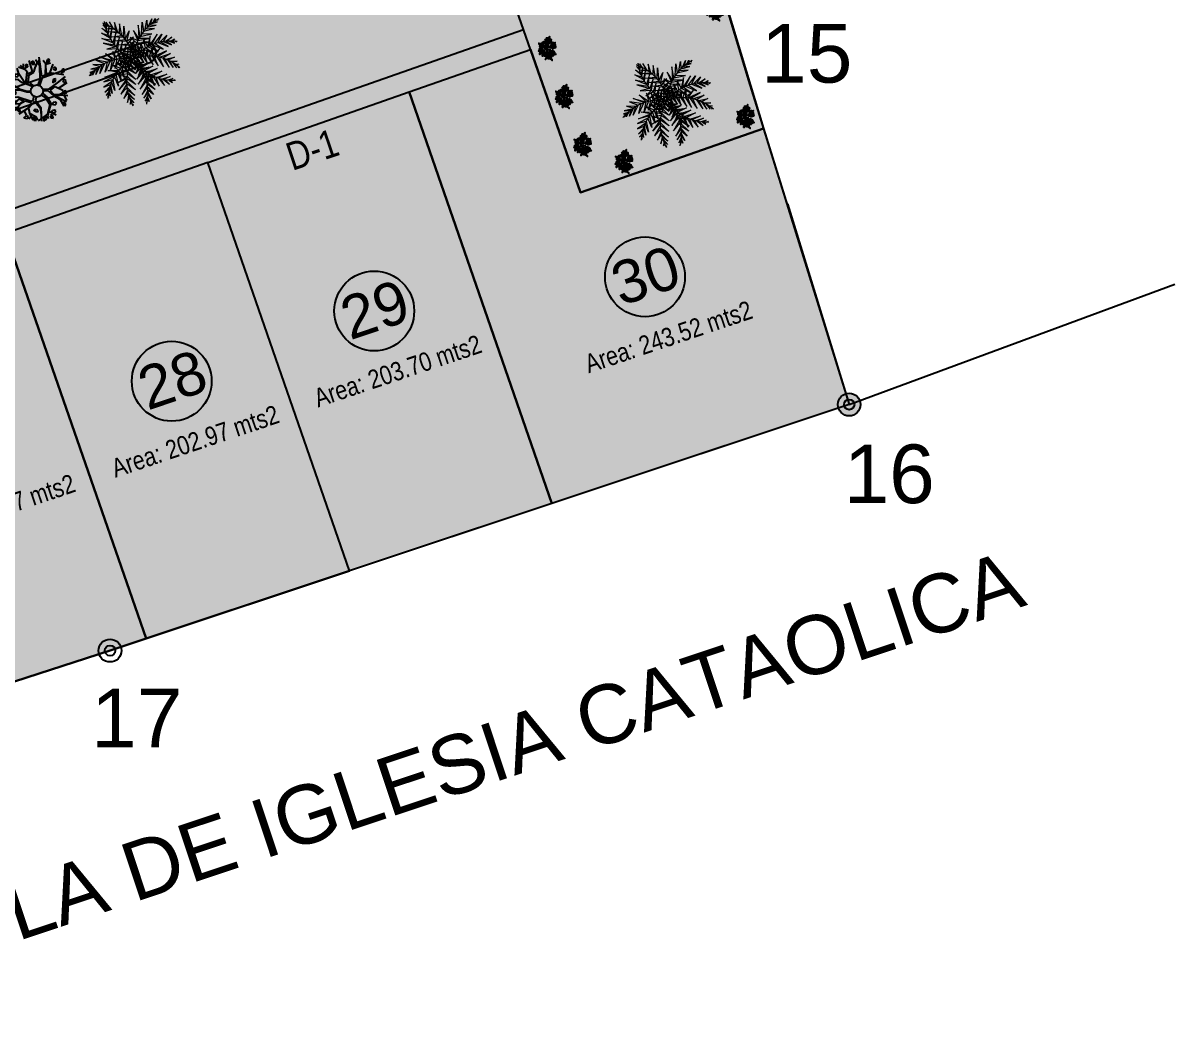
# Model space of a CAD drawing. Header units: millimetres. Extents: x 603733 to 1211550, y 1310999 to 2622648.
# Drawn here: x 604474.5 to 604528.5, y 1311147.5 to 1311194.4 of the extents above; entities that cross this region are included whole.
import ezdxf

# ---------------------------------------------------------------- set-up
doc = ezdxf.new("R2010")
doc.units = ezdxf.units.MM
for name, color, linetype in [('ARBOLES', 102, 'Continuous'), ('CIRCULO', 1, 'Continuous'), ('CVL_CUADCON_LIN', 8, 'Continuous'), ('FLORES', 7, 'Continuous'), ('MUEBLES', 1, 'Continuous'), ('PALME-1', 82, 'Continuous'), ('PTOS PI', 7, 'Continuous'), ('ROTULOS LOTES', 1, 'Continuous'), ('TEXTO 2', 7, 'Continuous')]:
    doc.layers.add(name, color=color, linetype=linetype)
doc.styles.add('PUNTOS PI', font='arial.ttf', dxfattribs={"height": 2.75})
doc.styles.add('ROTULOS', font='arial.ttf', dxfattribs={"height": 3})
doc.styles.add('TSN - Arial Narrow', font='ARIALN.TTF')

# ---------------------------------------------------------------- blocks, each defined once
blk = doc.blocks.new('A$C48C97B70')
at = {"layer": 'PALME-1', "lineweight": 5}
for p, q in [((2.072, 6.54), (2.171, 6.533)), ((2.216, 6.497), (2.072, 6.54)), ((2.109, 6.384), (2.41, 6.325)), ((2.556, 6.176), (2.109, 6.384)), ((2.171, 6.148), (2.687, 6.026)), ((2.793, 5.89), (2.171, 6.148)), ((2.315, 6.6), (2.309, 6.418)), ((2.41, 6.325), (2.315, 6.6)), ((2.552, 6.547), (2.605, 6.122)), ((2.687, 6.026), (2.552, 6.547)), ((2.903, 6.407), (2.793, 5.89)), ((2.912, 5.72), (2.903, 6.407)), ((3.221, 6.198), (3.009, 5.561)), ((3.129, 5.334), (3.221, 6.198)), ((3.21, 5.152), (3.477, 5.948)), ((3.477, 5.948), (3.277, 4.976)), ((2.251, 5.877), (2.912, 5.72)), ((3.009, 5.561), (2.251, 5.877)), ((2.388, 5.472), (3.129, 5.334)), ((3.21, 5.152), (2.388, 5.472)), ((2.535, 5.1), (3.277, 4.976)), ((3.328, 4.818), (2.535, 5.1)), ((3.277, 4.976), (3.756, 5.506)), ((3.756, 5.506), (3.328, 4.818)), ((1.109, 4.315), (1.959, 3.803)), ((1.771, 3.798), (1.109, 4.315)), ((1.619, 4.431), (2.125, 3.798)), ((1.959, 3.803), (1.619, 4.431)), ((2.169, 4.399), (2.125, 3.798)), ((2.314, 3.783), (2.169, 4.399)), ((2.483, 4.305), (2.467, 3.763)), ((2.621, 3.736), (2.483, 4.305)), ((2.683, 4.767), (3.377, 4.635)), ((3.409, 4.484), (2.683, 4.767)), ((2.871, 4.392), (3.435, 4.33)), ((3.454, 4.176), (2.871, 4.392)), ((3.909, 4.977), (3.328, 4.818)), ((3.377, 4.635), (3.909, 4.977)), ((3.925, 4.65), (3.409, 4.484)), ((3.435, 4.33), (3.925, 4.65)), ((3.893, 4.364), (3.454, 4.176)), ((3.464, 4.032), (3.893, 4.364)), ((3.945, 3.747), (4.03, 4.282)), ((4.03, 4.282), (4.076, 3.806)), ((4.221, 3.864), (4.266, 4.448)), ((4.266, 4.448), (4.368, 3.915)), ((4.516, 3.959), (4.561, 4.59)), ((4.561, 4.59), (4.7, 4.004)), ((5.099, 4.709), (4.7, 4.004)), ((4.863, 4.035), (5.099, 4.709)), ((5.621, 4.675), (4.863, 4.035)), ((5.049, 4.06), (5.621, 4.675)), ((5.248, 4.076), (5.963, 4.571)), ((5.963, 4.571), (5.505, 4.079)), ((5.691, 4.07), (6.298, 4.391)), ((6.298, 4.391), (5.897, 4.047)), ((0.108, 3.437), (0.277, 3.37)), ((0.398, 3.434), (0.108, 3.437)), ((0.236, 3.642), (0.655, 3.551)), ((0.772, 3.596), (0.236, 3.642)), ((0.588, 3.523), (0.242, 3.171)), ((0.242, 3.171), (0.398, 3.434)), ((0.485, 3.926), (0.936, 3.651)), ((1.136, 3.706), (0.485, 3.926)), ((0.936, 3.651), (0.485, 3.15)), ((0.485, 3.15), (0.772, 3.596)), ((1.318, 3.745), (0.768, 3.135)), ((0.768, 3.135), (1.136, 3.706)), ((0.788, 4.157), (1.318, 3.745)), ((1.572, 3.782), (0.788, 4.157)), ((1.771, 3.798), (1.195, 3.13)), ((1.195, 3.13), (1.572, 3.782)), ((1.595, 3.144), (1.959, 3.803)), ((2.125, 3.798), (1.595, 3.144)), ((1.958, 3.173), (2.314, 3.783)), ((2.467, 3.763), (1.958, 3.173)), ((2.375, 3.225), (2.621, 3.736)), ((2.773, 3.702), (2.375, 3.225)), ((2.661, 3.273), (2.911, 3.665)), ((3.027, 3.628), (2.661, 3.273)), ((2.742, 4.179), (2.773, 3.702)), ((2.911, 3.665), (2.742, 4.179)), ((2.956, 4.034), (3.027, 3.628)), ((3.19, 3.57), (2.956, 4.034)), ((2.982, 3.339), (3.19, 3.57)), ((3.302, 3.524), (2.982, 3.339)), ((3.012, 4.138), (3.464, 4.032)), ((3.469, 3.911), (3.012, 4.138)), ((3.181, 3.857), (3.468, 3.739)), ((3.462, 3.617), (3.181, 3.857)), ((3.468, 3.739), (3.827, 4.113)), ((3.827, 4.113), (3.469, 3.911)), ((3.581, 3.546), (3.927, 3.415)), ((3.685, 3.61), (3.842, 4.104)), ((3.927, 3.415), (3.685, 3.61)), ((3.842, 4.104), (3.836, 3.693)), ((3.836, 3.693), (4.254, 3.401)), ((4.254, 3.401), (3.945, 3.747)), ((4.076, 3.806), (4.544, 3.399)), ((4.544, 3.399), (4.221, 3.864)), ((4.368, 3.915), (4.964, 3.413)), ((4.964, 3.413), (4.516, 3.959)), ((4.7, 4.004), (5.327, 3.442)), ((5.327, 3.442), (4.863, 4.035)), ((5.049, 4.06), (5.724, 3.492)), ((5.724, 3.492), (5.248, 4.076)), ((5.505, 4.079), (6.145, 3.565)), ((6.145, 3.565), (5.691, 4.07)), ((5.897, 4.047), (6.422, 3.625)), ((6.068, 4.019), (6.59, 4.15)), ((6.422, 3.625), (6.068, 4.019)), ((6.59, 4.15), (6.19, 3.993)), ((6.261, 3.976), (6.658, 3.683)), ((6.462, 3.919), (6.749, 3.967)), ((6.658, 3.683), (6.462, 3.919)), ((6.749, 3.967), (6.592, 3.874)), ((6.706, 3.831), (6.813, 3.725)), ((6.813, 3.725), (6.759, 3.809)), ((0.172, 3.309), (0.083, 3.188)), ((0.083, 3.188), (0.123, 3.278)), ((2.103, 2.613), (2.646, 2.352)), ((2.729, 2.522), (2.103, 2.613)), ((2.305, 2.87), (2.804, 2.657)), ((2.885, 2.79), (2.305, 2.87)), ((2.517, 3.065), (2.973, 2.919)), ((3.058, 3.034), (2.517, 3.065)), ((3.248, 3.258), (2.731, 3.212)), ((2.731, 3.212), (3.134, 3.129)), ((2.804, 2.657), (3.166, 1.967)), ((3.27, 2.374), (2.885, 2.79)), ((2.973, 2.919), (3.27, 2.374)), ((3.331, 2.658), (3.058, 3.034)), ((3.134, 3.129), (3.331, 2.658)), ((3.387, 2.981), (3.248, 3.258)), ((3.333, 3.347), (3.387, 2.981)), ((3.534, 3.189), (3.34, 2.708)), ((3.34, 2.708), (3.598, 3.029)), ((3.647, 2.918), (3.373, 2.451)), ((3.373, 2.451), (3.71, 2.789)), ((3.785, 2.652), (3.45, 2.173)), ((3.494, 3.304), (3.845, 3.186)), ((3.845, 3.186), (3.534, 3.189)), ((3.598, 3.029), (4.106, 2.989)), ((4.106, 2.989), (3.647, 2.918)), ((3.71, 2.789), (4.331, 2.805)), ((4.331, 2.805), (3.785, 2.652)), ((1.792, 1.596), (2.581, 2.199)), ((2.516, 2.023), (1.792, 1.596)), ((2.457, 1.832), (1.821, 1.24)), ((1.871, 2.113), (2.646, 2.352)), ((2.581, 2.199), (1.871, 2.113)), ((2.926, 1.242), (2.457, 1.832)), ((2.516, 2.023), (2.926, 1.242)), ((3.06, 1.619), (2.581, 2.199)), ((2.646, 2.352), (3.06, 1.619)), ((3.166, 1.967), (2.729, 2.522)), ((3.45, 2.173), (3.866, 2.519)), ((3.953, 2.391), (3.586, 1.876)), ((3.586, 1.876), (4.066, 2.239)), ((3.866, 2.519), (4.646, 2.527)), ((3.926, 1.441), (4.066, 2.239)), ((4.172, 2.112), (3.926, 1.441)), ((4.646, 2.527), (3.953, 2.391)), ((4.066, 2.239), (4.908, 2.274)), ((4.908, 2.274), (4.172, 2.112)), ((4.35, 1.136), (4.172, 2.112)), ((4.3, 1.974), (5.183, 1.983)), ((4.3, 1.974), (4.35, 1.136)), ((5.183, 1.983), (4.444, 1.835)), ((4.444, 1.835), (4.68, 0.999)), ((1.821, 1.24), (2.399, 1.582)), ((2.369, 1.398), (1.925, 0.874)), ((1.925, 0.874), (2.347, 1.192)), ((2.338, 1.019), (2.097, 0.538)), ((2.097, 0.538), (2.337, 0.894)), ((2.647, 0.589), (2.338, 1.019)), ((2.347, 1.192), (2.647, 0.589)), ((2.764, 0.846), (2.369, 1.398)), ((2.399, 1.582), (2.764, 0.846)), ((4.68, 0.999), (4.639, 1.669)), ((4.639, 1.669), (5.461, 1.659)), ((5.461, 1.659), (4.789, 1.558)), ((4.789, 1.558), (5.053, 0.924)), ((5.053, 0.924), (4.963, 1.444)), ((4.963, 1.444), (5.636, 1.437)), ((5.636, 1.437), (5.112, 1.358)), ((5.112, 1.358), (5.431, 0.925)), ((5.431, 0.925), (5.223, 1.3)), ((5.289, 1.268), (5.782, 1.241)), ((5.782, 1.241), (5.48, 1.184)), ((5.48, 1.184), (5.67, 0.964)), ((5.67, 0.964), (5.609, 1.136)), ((5.724, 1.097), (5.874, 1.11)), ((5.874, 1.11), (5.78, 1.08)), ((2.351, 0.612), (2.242, 0.343)), ((2.242, 0.343), (2.366, 0.476)), ((2.338, 0.821), (2.539, 0.37)), ((2.539, 0.37), (2.351, 0.612)), ((2.384, 0.355), (2.464, 0.229)), ((2.464, 0.229), (2.394, 0.298))]:
    blk.add_line(p, q, dxfattribs=at)
for points in [[(2.227, 5.436), (1.748, 5.928), (2.191, 5.641)], [(2.17, 5.812), (1.897, 6.276), (2.16, 5.937)], [(2.155, 6.219), (2.027, 6.48), (2.16, 6.356)], [(2.156, 6.01), (2.325, 6.474), (2.155, 6.219)], [(2.17, 6.478), (2.241, 6.61), (2.176, 6.535)], [(2.191, 5.641), (2.448, 6.263), (2.17, 5.812)], [(2.271, 5.255), (2.584, 6.015), (2.227, 5.436)], [(2.418, 4.824), (1.666, 5.198), (2.495, 4.652)], [(2.346, 5.01), (1.67, 5.556), (2.271, 5.255)], [(2.418, 4.824), (2.773, 5.631), (2.346, 5.01)], [(2.57, 4.504), (2.932, 5.265), (2.495, 4.652)], [(4.256, 4.754), (4.053, 5.439), (4.142, 4.634)], [(4.393, 4.884), (4.496, 5.717), (4.256, 4.754)], [(4.545, 5.014), (4.834, 5.833), (4.75, 5.166)], [(4.75, 5.166), (5.571, 5.125), (4.907, 5.267)], [(4.907, 5.267), (5.211, 5.884), (5.087, 5.37)], [(5.087, 5.37), (5.76, 5.335), (5.242, 5.447)], [(5.242, 5.447), (5.588, 5.859), (5.357, 5.498)], [(5.424, 5.526), (5.918, 5.521), (5.621, 5.597)], [(5.621, 5.597), (5.824, 5.804), (5.752, 5.637)], [(5.87, 5.669), (6.018, 5.646), (5.926, 5.682)], [(2.495, 4.652), (1.781, 4.688), (2.57, 4.504)], [(2.665, 4.34), (2.047, 4.205), (2.57, 4.504)], [(2.749, 4.211), (3.062, 4.925), (2.665, 4.34)], [(2.936, 3.961), (3.195, 4.526), (2.84, 4.084)], [(3.112, 3.763), (3.275, 4.247), (3.03, 3.852)], [(3.681, 3.983), (3.437, 4.467), (3.752, 4.108)], [(3.836, 4.239), (3.531, 4.739), (3.925, 4.367)], [(4.019, 4.489), (3.686, 5.027), (4.142, 4.634)], [(3.752, 4.108), (4.371, 4.052), (3.836, 4.239)], [(3.925, 4.367), (4.703, 4.31), (4.019, 4.489)], [(4.142, 4.634), (4.98, 4.546), (4.256, 4.754)], [(4.393, 4.884), (5.273, 4.819), (4.545, 5.014)], [(2.338, 3.057), (1.86, 3.471), (2.176, 2.959)], [(2.614, 3.199), (2.169, 3.579), (2.474, 3.131)], [(2.84, 4.084), (2.267, 3.963), (2.749, 4.211)], [(2.892, 3.311), (2.453, 3.629), (2.757, 3.26)], [(3.03, 3.852), (2.492, 3.783), (2.936, 3.961)], [(3.173, 3.397), (2.712, 3.637), (3.007, 3.35)], [(3.235, 3.642), (2.716, 3.653), (3.112, 3.763)], [(3.291, 3.426), (3.14, 3.089), (3.173, 3.397)], [(3.325, 3.56), (3.354, 3.929), (3.235, 3.642)], [(3.551, 3.72), (3.388, 4.212), (3.624, 3.876)], [(3.504, 3.607), (3.861, 3.703), (3.551, 3.72)], [(3.608, 3.461), (3.828, 3.163), (3.73, 3.458)], [(3.624, 3.876), (4.134, 3.884), (3.681, 3.983)], [(3.73, 3.458), (4.128, 3.79), (3.902, 3.447)], [(3.902, 3.447), (4.096, 2.975), (4.023, 3.434)], [(4.023, 3.434), (4.383, 3.838), (4.165, 3.413)], [(4.165, 3.413), (4.34, 2.817), (4.318, 3.383)], [(4.318, 3.383), (4.671, 3.85), (4.469, 3.347)], [(4.618, 3.304), (4.996, 3.811), (4.797, 3.243)], [(4.951, 3.181), (5.513, 3.622), (4.797, 3.243)], [(1.737, 2.622), (0.883, 2.467), (1.554, 2.443)], [(1.889, 2.751), (1.05, 2.782), (2.039, 2.865)], [(2.039, 2.865), (1.395, 3.175), (2.176, 2.959)], [(1.889, 2.751), (1.814, 1.872), (1.737, 2.622)], [(2.176, 2.959), (2.13, 2.118), (2.039, 2.865)], [(2.474, 3.131), (2.407, 2.354), (2.338, 3.057)], [(2.757, 3.26), (2.714, 2.641), (2.614, 3.199)], [(3.007, 3.35), (2.918, 2.847), (2.892, 3.311)], [(3.735, 2.799), (3.284, 2.372), (3.778, 2.649)], [(3.645, 3.048), (3.314, 2.661), (3.689, 2.935)], [(3.524, 3.316), (3.359, 2.985), (3.577, 3.207)], [(3.577, 3.207), (4.054, 3.003), (3.645, 3.048)], [(3.689, 2.935), (4.213, 2.799), (3.735, 2.799)], [(3.778, 2.649), (4.355, 2.548), (3.815, 2.498)], [(4.469, 3.347), (4.701, 2.603), (4.618, 3.304)], [(4.797, 3.243), (5.023, 2.432), (4.951, 3.181)], [(5.122, 3.102), (5.935, 3.312), (4.951, 3.181)], [(5.122, 3.102), (5.384, 2.259), (5.298, 3.008)], [(5.298, 3.008), (6.166, 3.04), (5.516, 2.873)], [(5.516, 2.873), (5.778, 2.094), (5.667, 2.764)], [(5.667, 2.764), (6.352, 2.708), (5.829, 2.634)], [(5.829, 2.634), (6.043, 1.995), (5.957, 2.518)], [(1.198, 2.002), (0.737, 1.726), (1.13, 1.897)], [(1.429, 2.305), (0.772, 2.102), (1.299, 2.143)], [(1.092, 1.835), (1.018, 1.347), (0.99, 1.652)], [(1.299, 2.143), (1.227, 1.473), (1.198, 2.002)], [(1.554, 2.443), (1.465, 1.626), (1.429, 2.305)], [(3.872, 2.159), (3.253, 1.588), (3.887, 1.994)], [(3.815, 2.498), (3.259, 1.952), (3.845, 2.347)], [(3.895, 1.806), (3.264, 1.188), (3.891, 1.606)], [(3.845, 2.347), (4.468, 2.241), (3.872, 2.159)], [(3.887, 1.994), (4.536, 1.694), (3.872, 2.159)], [(3.895, 1.806), (4.452, 1.178), (3.887, 1.994)], [(5.957, 2.518), (6.468, 2.348), (6.047, 2.431)], [(6.097, 2.378), (6.274, 1.917), (6.236, 2.221)], [(6.236, 2.221), (6.503, 2.108), (6.321, 2.114)], [(6.394, 2.016), (6.426, 1.87), (6.427, 1.969)], [(0.99, 1.652), (0.753, 1.484), (0.93, 1.529)], [(0.88, 1.418), (0.879, 1.268), (0.858, 1.364)], [(3.87, 1.351), (3.296, 0.762), (3.843, 1.166)], [(3.8, 0.963), (3.329, 0.481), (3.756, 0.796)], [(3.843, 1.166), (4.104, 0.531), (3.8, 0.963)], [(3.891, 1.606), (4.315, 0.848), (3.87, 1.351)], [(3.694, 0.607), (3.365, 0.24), (3.618, 0.413)], [(3.507, 0.179), (3.392, 0.083), (3.48, 0.128)], [(3.618, 0.413), (3.639, 0.123), (3.562, 0.288)], [(3.756, 0.796), (3.836, 0.264), (3.718, 0.676)]]:
    blk.add_lwpolyline(points, dxfattribs=at)
for centre, start, end in [((5.589, 6.144), 171.01045, 231.44645), ((6.694, 2.334), 100.47619, 160.91219), ((4.041, 0.074), 99.94926, 160.38526), ((0.46, 1.763), 329.11631, 29.5523), ((3.594, 0.025), 32.00062, 92.43661)]:
    blk.add_arc(centre, 3.435, start, end, dxfattribs=at)
at = {"layer": 'PALME-1', "lineweight": 5, "extrusion": (0, 0, -1)}
for centre, major_axis, start_param, end_param in [((0.035, 3.843), (2.429, 2.429), -0.156897, 0.89791), ((5.421, 0.645), (-2.429, 2.429), 0.173647, 1.228454), ((1.947, 0.368), (-2.429, 2.429), 0.182844, 1.237651), ((5.771, 0.927), (2.429, 2.429), 3.700109, 4.754916), ((6.759, 4.372), (-2.429, 2.429), 4.173367, 5.228174)]:
    blk.add_ellipse(centre, major_axis=major_axis, ratio=1, start_param=start_param, end_param=end_param, dxfattribs=at)
blk = doc.blocks.new('p_arbol04')
at = {"layer": 'ARBOLES'}
for p, q in [((-0.62, 1.75), (-0.41, 2.36)), ((0.05, 1.88), (0.35, 2.36)), ((0.76, 1.7), (0.54, 2.32)), ((0.74, 1.39), (0.8, 2.29)), ((-1.98, 0.65), (-1.85, 1.57)), ((-1.07, 0.75), (-1.81, 1.55)), ((-1.14, 1.51), (-1.48, 1.85)), ((-1.41, 1.11), (-1.36, 1.9)), ((-1, 0.76), (-1.21, 2.04)), ((-0.41, 1.55), (-1.03, 2.13)), ((-0.37, 1.09), (-0.41, 1.55)), ((-0.18, 0.97), (0.05, 1.88)), ((0.02, 0.88), (0.74, 1.39)), ((0.64, 1.2), (0.78, 1.37)), ((0.7, 1.17), (0.64, 1.2)), ((0.71, 1.16), (1.12, 1.01)), ((0.77, 1.94), (1.1, 2.18)), ((0.78, 1.37), (0.78, 1.94)), ((1.12, 1.01), (1.72, 1.99)), ((2.58, 1.48), (1.36, 0.04)), ((1.57, 1.06), (2.28, 1.3)), ((1.98, 0.83), (2.18, 1.57)), ((1.98, 0.83), (2.41, 1.3)), ((-2.49, -0.25), (-2.83, 0.07)), ((-2.14, -0.12), (-2.67, 0.51)), ((-2.08, 0.23), (-2.6, 0.6)), ((-2.08, 0.74), (-2.54, 0.81)), ((-1.77, 0.21), (-2.44, 0.25)), ((-1.72, 0.41), (-2.41, 1.04)), ((-1.77, 0.21), (-1.62, -0.24)), ((-1.19, -0.84), (-1.72, 0.41)), ((-0.78, 0.09), (-1.07, 0.75)), ((-0.71, 0.11), (-1, 0.76)), ((-0.52, -0.23), (-0.78, 0.09)), ((-0.43, -0.13), (-0.71, 0.11)), ((-0.05, 0.2), (-0.37, 1.09)), ((-0.01, 0.62), (-0.18, 0.97)), ((-0.06, 0.02), (-0.05, 0.2)), ((-0.01, 0.62), (0.02, 0.88)), ((0.12, 0.65), (0.61, 1.04)), ((0.14, 0), (0.12, 0.65)), ((0.61, 1.04), (1.16, 0.87)), ((1.03, -0.05), (1.98, 0.83)), ((1.16, 0.87), (1.57, 1.06)), ((1.36, 0.04), (1.72, -0.14)), ((1.72, -0.14), (2.54, 0.51)), ((1.82, -0.19), (2.38, 0.38)), ((2.54, 0.51), (2.64, 0.95)), ((2.54, 0.51), (2.93, 0.27)), ((-1.88, -1.05), (-2.9, -0.75)), ((-2.05, -0.21), (-2.86, -0.28)), ((-2.31, -0.92), (-2.5, -1.37)), ((-1.62, -0.24), (-2.14, -0.12)), ((-1.82, -1.07), (-2.14, -1.47)), ((-1.55, -0.37), (-2.05, -0.21)), ((-1.26, -0.98), (-1.88, -1.05)), ((-1, -1.07), (-1.82, -1.07)), ((-1.26, -0.95), (-1.55, -0.37)), ((-0.87, -0.89), (-1.19, -0.84)), ((-0.93, -1.07), (-1.04, -1.87)), ((-1, -1.07), (-0.93, -1.07)), ((-0.8, -1.07), (-0.98, -1.93)), ((-0.87, -0.89), (-0.62, -0.71)), ((-0.53, -0.91), (-0.8, -1.07)), ((-0.8, -1.07), (-0.8, -1.07)), ((0.39, -1), (0.71, -1.35)), ((0.87, -1.33), (0.47, -0.9)), ((0.5, -0.29), (1.03, -0.05)), ((0.55, -0.43), (1.13, -0.19)), ((1.13, -0.19), (1.36, -0.12)), ((1.36, -0.12), (2.25, -0.47)), ((1.82, -0.19), (2.21, -0.35)), ((2.21, -0.35), (3, -0.03)), ((2.25, -0.47), (2.93, -1.49)), ((-2.29, -1.81), (-2.64, -1.81)), ((-2.14, -1.47), (-2.44, -2.18)), ((-2.15, -1.48), (-1.98, -2.16)), ((-1.98, -2.16), (-2.14, -2.51)), ((-0.98, -1.93), (-1.95, -2.89)), ((-1.15, -2.05), (-1.54, -2.45)), ((-1.04, -1.87), (-1.15, -2.05)), ((0.02, -1.72), (-0.18, -2.39)), ((0.18, -1.72), (-0.05, -2.42)), ((-0.04, -1.18), (0.02, -1.72)), ((0.18, -1.14), (0.18, -1.72)), ((0.71, -1.35), (0.71, -2.14)), ((0.71, -2.14), (0.87, -2.79)), ((0.87, -1.51), (0.8, -2.05)), ((0.8, -2.05), (1.17, -2.44)), ((0.8, -2.23), (1.13, -3.44)), ((0.8, -2.23), (1.33, -2.67)), ((0.87, -1.33), (1.89, -1.56)), ((0.87, -1.51), (1.49, -1.63)), ((1.49, -1.63), (1.72, -2.42)), ((1.59, -1.97), (2.57, -2.25)), ((1.89, -1.56), (2.9, -1.74)), ((-1.03, -2.86), (-2.14, -2.6)), ((-1.53, -2.44), (-1.76, -2.68)), ((-0.05, -2.42), (-1.19, -2.97)), ((-0.18, -2.39), (-1.03, -2.86)), ((-0.74, -2.76), (-0.54, -3.53)), ((0.87, -2.79), (0.61, -3.55)), ((1.17, -2.44), (1.66, -3.14)), ((1.43, -2.81), (1.2, -3.37))]:
    blk.add_line(p, q, dxfattribs=at)
at = {"layer": 'ARBOLES', "color": 1}
for p, q in [((-2.25, 1.32), (-2.4, 1.19)), ((-2.4, 1.19), (-2.18, 1.14)), ((-2.07, 1.38), (-2.25, 1.32)), ((-2.18, 1.14), (-1.99, 1.16)), ((-1.95, 1.3), (-2.07, 1.38)), ((-1.99, 1.16), (-1.95, 1.3)), ((-0.96, 2.01), (-1.09, 1.8)), ((-1.09, 1.8), (-0.98, 1.62)), ((-0.98, 1.62), (-0.83, 1.8)), ((-0.96, 2.01), (-0.87, 1.99)), ((-0.83, 1.8), (-0.87, 1.99)), ((-0.43, 2.09), (-0.27, 1.8)), ((-0.43, 2.09), (-0.23, 2.09)), ((-0.27, 1.8), (-0.04, 1.8)), ((-0.08, 1.96), (-0.23, 2.09)), ((-0.04, 1.8), (-0.08, 1.96)), ((1.01, 1.88), (0.86, 1.75)), ((0.86, 1.75), (1.08, 1.7)), ((1.2, 1.93), (1.01, 1.88)), ((1.08, 1.7), (1.27, 1.72)), ((1.31, 1.86), (1.2, 1.93)), ((1.27, 1.72), (1.31, 1.86)), ((1.77, 1.72), (1.65, 1.51)), ((1.65, 1.51), (1.76, 1.32)), ((1.76, 1.32), (1.91, 1.51)), ((1.77, 1.72), (1.87, 1.7)), ((1.91, 1.51), (1.87, 1.7)), ((-3.09, 0.4), (-2.93, 0.1)), ((-3.09, 0.4), (-2.89, 0.4)), ((-2.93, 0.1), (-2.7, 0.1)), ((-2.74, 0.26), (-2.89, 0.4)), ((-2.7, 0.1), (-2.74, 0.26)), ((-1.69, 1.09), (-1.73, 0.95)), ((-1.73, 0.95), (-1.62, 0.77)), ((-1.54, 1.11), (-1.69, 1.09)), ((-1.62, 0.77), (-1.58, 0.79)), ((-1.58, 0.79), (-1.47, 0.9)), ((-1.47, 0.9), (-1.54, 1.11)), ((2.81, 0.63), (2.66, 0.5)), ((2.66, 0.5), (2.88, 0.45)), ((3, 0.69), (2.81, 0.63)), ((2.88, 0.45), (3.07, 0.47)), ((3.11, 0.61), (3, 0.69)), ((3.07, 0.47), (3.11, 0.61)), ((-2.61, -0.3), (-2.74, -0.51)), ((-2.74, -0.51), (-2.63, -0.69)), ((-2.63, -0.69), (-2.48, -0.51)), ((-2.61, -0.3), (-2.52, -0.32)), ((-2.48, -0.51), (-2.52, -0.32)), ((1.76, -1.09), (1.61, -1.22)), ((1.95, -1.04), (1.76, -1.09)), ((2.06, -1.12), (1.95, -1.04)), ((2.02, -1.25), (2.06, -1.12)), ((2.7, -0.32), (2.66, -0.45)), ((2.66, -0.45), (2.77, -0.64)), ((2.85, -0.29), (2.7, -0.32)), ((2.77, -0.64), (2.81, -0.61)), ((2.81, -0.61), (2.92, -0.51)), ((2.92, -0.51), (2.85, -0.29)), ((3.03, -1.09), (2.88, -1.22)), ((3.22, -1.04), (3.03, -1.09)), ((3.33, -1.12), (3.22, -1.04)), ((3.3, -1.25), (3.33, -1.12)), ((-2.87, -1.36), (-2.7, -1.65)), ((-2.87, -1.36), (-2.67, -1.36)), ((-2.7, -1.65), (-2.48, -1.65)), ((-2.52, -1.49), (-2.67, -1.36)), ((-2.48, -1.65), (-2.52, -1.49)), ((-2.24, -2.02), (-2.37, -2.23)), ((-2.37, -2.23), (-2.25, -2.42)), ((-2.25, -2.42), (-2.1, -2.23)), ((-2.24, -2.02), (-2.14, -2.05)), ((-2.1, -2.23), (-2.14, -2.05)), ((-1.67, -1.68), (-1.55, -1.62)), ((-1.61, -1.87), (-1.67, -1.68)), ((-1.52, -2.01), (-1.61, -1.87)), ((-1.55, -1.62), (-1.41, -1.72)), ((-1.41, -1.87), (-1.52, -2.01)), ((-1.41, -1.72), (-1.41, -1.87)), ((1.61, -1.22), (1.83, -1.28)), ((1.83, -1.28), (2.02, -1.25)), ((2.4, -1.83), (2.36, -1.97)), ((2.36, -1.97), (2.47, -2.15)), ((2.55, -1.81), (2.4, -1.83)), ((2.47, -2.15), (2.51, -2.13)), ((2.51, -2.13), (2.62, -2.02)), ((2.62, -2.02), (2.55, -1.81)), ((2.88, -1.22), (3.11, -1.28)), ((3.11, -1.28), (3.3, -1.25)), ((-1.65, -2.9), (-1.8, -3.03)), ((-1.8, -3.03), (-1.58, -3.08)), ((-1.47, -2.84), (-1.65, -2.9)), ((-1.58, -3.08), (-1.39, -3.06)), ((-1.35, -2.92), (-1.47, -2.84)), ((-1.39, -3.06), (-1.35, -2.92)), ((-1.19, -2.97), (-1.32, -3.18)), ((-0.98, -3.16), (-1.09, -3.35)), ((-1.09, -3.35), (-0.98, -3.53)), ((-0.87, -3.16), (-0.98, -3.14)), ((-0.98, -3.53), (-0.83, -3.35)), ((-0.83, -3.35), (-0.87, -3.16)), ((-0.66, -2.98), (-0.49, -3.27)), ((-0.66, -2.98), (-0.45, -2.98)), ((-0.49, -3.27), (-0.27, -3.27)), ((-0.3, -3.11), (-0.45, -2.98)), ((-0.27, -3.27), (-0.3, -3.11)), ((-0.02, -2.52), (0.15, -2.82)), ((-0.02, -2.52), (0.18, -2.52)), ((0.15, -2.82), (0.37, -2.82)), ((0.33, -2.66), (0.18, -2.52)), ((0.37, -2.82), (0.33, -2.66)), ((0.8, -3.24), (0.67, -3.45)), ((0.8, -3.24), (0.9, -3.27)), ((0.93, -3.45), (0.9, -3.27)), ((1.48, -2.55), (1.65, -2.84)), ((1.48, -2.55), (1.68, -2.55)), ((1.65, -2.84), (1.87, -2.84)), ((1.83, -2.68), (1.68, -2.55)), ((1.87, -2.84), (1.83, -2.68)), ((0.67, -3.45), (0.78, -3.64)), ((0.78, -3.64), (0.93, -3.45))]:
    blk.add_line(p, q, dxfattribs=at)
at = {"layer": 'ARBOLES'}
blk.add_circle((-0.03, -0.58), 0.6, dxfattribs=at)
blk = doc.blocks.new('FLORES-1')
at = {"color": 86, "linetype": 'Continuous'}
for p, q in [((0.05, 0.385), (0.045, 0.422)), ((0.05, 0.382), (0.061, 0.281)), ((0.054, 0.385), (0.068, 0.419)), ((-0.188, 0.272), (-0.183, 0.181)), ((-0.183, 0.181), (-0.159, 0.155)), ((-0.159, 0.155), (-0.182, 0.283)), ((-0.141, 0.099), (-0.027, -0.013)), ((-0.074, 0.088), (-0.105, 0.101)), ((-0.064, 0.077), (-0.101, 0.09)), ((0.056, 0.146), (-0.002, 0.01)), ((0.168, 0.017), (0.07, -0.012)), ((0.168, 0.017), (0.196, 0.029)), ((0.23, 0.294), (0.188, 0.231))]:
    blk.add_line(p, q, dxfattribs=at)
at = {"color": 1, "linetype": 'Continuous'}
for p, q in [((-0.183, 0.183), (-0.196, 0.169)), ((0.056, 0.146), (0.064, 0.192)), ((0.069, 0.177), (0.069, 0.199))]:
    blk.add_line(p, q, dxfattribs=at)
for points in [[(0.084, 0.441), (0.152, 0.44), (0.085, 0.447), (0.124, 0.455), (0.072, 0.453), (0.087, 0.468), (0.06, 0.456), (0.064, 0.474), (0.051, 0.456), (0.05, 0.474), (0.045, 0.457), (0.036, 0.47), (0.04, 0.457), (0.023, 0.465), (0.033, 0.457), (0.015, 0.47), (0.017, 0.454), (-0.001, 0.459), (0.011, 0.451), (-0.017, 0.462), (-0.001, 0.45), (-0.035, 0.448), (-0.004, 0.442), (-0.047, 0.437), (0.006, 0.44), (-0.037, 0.419), (0.016, 0.439), (-0.004, 0.418), (0.022, 0.443), (0.016, 0.409), (0.033, 0.442), (0.036, 0.418), (0.042, 0.442), (0.05, 0.41), (0.048, 0.441), (0.076, 0.417), (0.065, 0.439), (0.107, 0.412), (0.074, 0.44), (0.127, 0.42), (0.089, 0.442)], [(0.271, 0.347), (0.243, 0.307), (0.28, 0.334), (0.258, 0.297), (0.289, 0.324), (0.268, 0.282), (0.294, 0.316), (0.29, 0.273), (0.305, 0.315), (0.317, 0.258), (0.315, 0.304), (0.35, 0.265), (0.327, 0.307), (0.374, 0.287), (0.344, 0.313), (0.369, 0.309), (0.332, 0.326), (0.352, 0.33), (0.324, 0.336), (0.331, 0.347), (0.316, 0.346), (0.319, 0.362), (0.304, 0.362), (0.306, 0.384), (0.293, 0.373), (0.294, 0.392), (0.278, 0.386), (0.273, 0.409), (0.265, 0.386), (0.251, 0.419), (0.262, 0.377), (0.224, 0.401), (0.259, 0.375), (0.21, 0.378), (0.259, 0.367), (0.215, 0.357), (0.268, 0.358), (0.22, 0.342), (0.271, 0.351), (0.226, 0.329), (0.266, 0.341)], [(-0.161, 0.17), (-0.138, 0.187), (-0.16, 0.156), (-0.125, 0.173), (-0.153, 0.149), (-0.107, 0.154), (-0.149, 0.14), (-0.102, 0.131), (-0.151, 0.128), (-0.104, 0.11), (-0.151, 0.116), (-0.105, 0.094), (-0.159, 0.11), (-0.131, 0.072), (-0.17, 0.108), (-0.151, 0.054), (-0.173, 0.105), (-0.174, 0.045), (-0.182, 0.107), (-0.196, 0.04), (-0.198, 0.11), (-0.221, 0.046), (-0.215, 0.11), (-0.243, 0.051), (-0.228, 0.109), (-0.27, 0.068), (-0.238, 0.119), (-0.29, 0.093), (-0.248, 0.129), (-0.305, 0.123), (-0.257, 0.144), (-0.311, 0.148), (-0.257, 0.153), (-0.304, 0.169), (-0.253, 0.161), (-0.287, 0.186), (-0.248, 0.17), (-0.262, 0.201), (-0.24, 0.176), (-0.237, 0.213), (-0.23, 0.179), (-0.217, 0.217), (-0.218, 0.176), (-0.199, 0.215), (-0.205, 0.178), (-0.188, 0.215), (-0.195, 0.173)], [(-0.157, 0.318), (-0.107, 0.327), (-0.161, 0.329), (-0.128, 0.346), (-0.163, 0.335), (-0.148, 0.355), (-0.167, 0.338), (-0.169, 0.36), (-0.176, 0.339), (-0.18, 0.36), (-0.181, 0.338), (-0.191, 0.359), (-0.192, 0.336), (-0.209, 0.354), (-0.2, 0.336), (-0.227, 0.342), (-0.209, 0.328), (-0.239, 0.333), (-0.212, 0.32), (-0.244, 0.321), (-0.209, 0.317), (-0.238, 0.301), (-0.202, 0.317), (-0.228, 0.286), (-0.194, 0.311), (-0.202, 0.277), (-0.182, 0.31), (-0.176, 0.275), (-0.173, 0.31), (-0.152, 0.282), (-0.163, 0.32), (-0.123, 0.296), (-0.161, 0.315)], [(-0.177, 0.172), (-0.183, 0.168), (-0.179, 0.175)], [(-0.169, 0.164), (-0.172, 0.161), (-0.169, 0.165)], [(-0.166, 0.196), (-0.161, 0.206), (-0.167, 0.2)], [(-0.161, 0.176), (-0.147, 0.195), (-0.163, 0.183)], [(0.079, 0.181), (0.071, 0.145), (0.07, 0.173)], [(0.081, 0.193), (0.082, 0.199), (0.083, 0.195)], [(0.099, 0.195), (0.086, 0.154), (0.085, 0.185)], [(0.149, 0.231), (0.179, 0.239), (0.147, 0.224), (0.194, 0.21), (0.144, 0.217), (0.19, 0.193), (0.15, 0.195), (0.17, 0.167), (0.12, 0.192), (0.135, 0.159), (0.112, 0.2), (0.11, 0.152), (0.101, 0.196)], [(0.225, 0.069), (0.258, 0.082), (0.237, 0.065), (0.264, 0.069), (0.237, 0.056), (0.266, 0.058), (0.237, 0.05), (0.272, 0.045), (0.243, 0.04), (0.273, 0.027), (0.245, 0.035), (0.257, 0.006), (0.236, 0.028), (0.245, -0.007), (0.232, 0.025), (0.222, -0.015), (0.224, 0.023), (0.2, -0.002), (0.211, 0.024), (0.176, 0.009), (0.206, 0.034), (0.159, 0.034), (0.197, 0.043), (0.157, 0.052), (0.192, 0.054), (0.163, 0.077), (0.196, 0.063), (0.188, 0.095), (0.202, 0.068), (0.213, 0.106), (0.218, 0.075), (0.244, 0.104), (0.229, 0.067)]]:
    blk.add_lwpolyline(points, dxfattribs=at)
at = {"color": 86, "linetype": 'Continuous'}
for points in [[(0.041, 0.367), (-0.039, 0.398), (-0.032, 0.385), (0.038, 0.363)], [(0.078, 0.41), (0.053, 0.382)], [(0.06, 0.318), (0.146, 0.399), (0.146, 0.372), (0.056, 0.312)], [(0.102, 0.471), (0.12, 0.499), (0.122, 0.485), (0.114, 0.464)], [(0.194, 0.245), (0.178, 0.395), (0.192, 0.388), (0.198, 0.257), (0.217, 0.334), (0.218, 0.299), (0.203, 0.259)], [(0.333, 0.356), (0.368, 0.404), (0.371, 0.393), (0.338, 0.35)], [(-0.3, 0.135), (-0.385, 0.181), (-0.363, 0.19), (-0.305, 0.159)], [(-0.223, 0.04), (-0.262, -0.01), (-0.273, -0.009), (-0.233, 0.049)], [(-0.219, 0.287), (-0.27, 0.256), (-0.269, 0.243), (-0.208, 0.289)], [(-0.217, 0.356), (-0.235, 0.368), (-0.251, 0.364), (-0.223, 0.355)], [(-0.17, 0.299), (-0.144, 0.266), (-0.019, -0.02)], [(-0.078, 0.029), (-0.159, 0.014), (-0.167, 0.003), (-0.073, 0.029)], [(-0.136, 0.247), (-0.09, 0.317), (-0.09, 0.296), (-0.132, 0.248)], [(-0.104, 0.181), (-0.069, 0.258), (-0.065, 0.242), (-0.102, 0.175)], [(-0.071, 0.106), (-0.022, 0.181), (-0.019, 0.155), (-0.068, 0.101)], [(0.004, -0.008), (-0.032, 0.064), (-0.046, 0.045), (0.001, -0.001)], [(0.062, 0.261), (-0.009, 0.344), (-0.042, 0.357), (0.067, 0.244)], [(0.024, 0.093), (-0.016, 0.254), (-0.03, 0.244), (0.026, 0.082)], [(-0.003, 0.006), (0.12, -0.041), (0.116, -0.073), (0.006, -0.002)], [(0, 0.014), (0.133, 0.064), (0.132, 0.042), (0.004, 0.013)], [(0.044, 0.117), (0.149, 0.129), (0.134, 0.111), (0.045, 0.114)], [(0.062, 0.168), (0.163, 0.241), (0.154, 0.275), (0.06, 0.167)], [(0.129, 0.002), (0.184, -0.022), (0.193, -0.017), (0.134, 0.002)], [(0.179, 0.183), (0.282, 0.17), (0.286, 0.151), (0.178, 0.18)], [(0.196, 0.245), (0.339, 0.231), (0.342, 0.253), (0.198, 0.247)], [(0.262, 0.015), (0.304, -0.01), (0.288, -0.016), (0.26, 0.004)], [(0.264, 0.078), (0.276, 0.111), (0.287, 0.094), (0.268, 0.079)], [(-0.019, -0.02), (-0.132, -0.038), (-0.144, -0.059), (-0.021, -0.02)], [(0.01, -0.004), (-0.054, -0.123), (-0.011, -0.107), (0.004, -0.008)], [(0.006, -0.002), (0.047, -0.107), (0.08, -0.101), (0.01, -0.004)]]:
    blk.add_lwpolyline(points, dxfattribs=at)
at = {"color": 50, "linetype": 'Continuous'}
for points in [[(0.043, 0.454), (0.04, 0.455), (0.029, 0.455), (0.02, 0.453), (0.007, 0.451), (-0.004, 0.448), (-0.008, 0.445), (-0.004, 0.442), (0.015, 0.441), (0.033, 0.442), (0.055, 0.441), (0.069, 0.441), (0.084, 0.443), (0.081, 0.452), (0.067, 0.455), (0.053, 0.455), (0.039, 0.453)], [(-0.161, 0.317), (-0.16, 0.319), (-0.16, 0.324), (-0.162, 0.328), (-0.169, 0.335), (-0.171, 0.336), (-0.182, 0.337), (-0.192, 0.335), (-0.203, 0.327), (-0.207, 0.32), (-0.204, 0.314), (-0.198, 0.311), (-0.188, 0.312), (-0.178, 0.313), (-0.167, 0.315), (-0.159, 0.317)], [(0.117, 0.232), (0.11, 0.234), (0.1, 0.236), (0.088, 0.236), (0.074, 0.234), (0.063, 0.228), (0.054, 0.219), (0.051, 0.211), (0.054, 0.204), (0.063, 0.201), (0.08, 0.2), (0.086, 0.199)], [(0.104, 0.197), (0.108, 0.196), (0.124, 0.195), (0.137, 0.199), (0.144, 0.211), (0.139, 0.22), (0.136, 0.222)], [(0.231, 0.049), (0.23, 0.053), (0.227, 0.057), (0.219, 0.062), (0.207, 0.062), (0.2, 0.056), (0.204, 0.049), (0.207, 0.041), (0.214, 0.031), (0.224, 0.03), (0.232, 0.031), (0.237, 0.039), (0.234, 0.048), (0.23, 0.052)], [(0.278, 0.38), (0.271, 0.381), (0.263, 0.378), (0.262, 0.372), (0.268, 0.362), (0.275, 0.351), (0.288, 0.337), (0.301, 0.321), (0.317, 0.307), (0.326, 0.313), (0.322, 0.329), (0.315, 0.34), (0.307, 0.35), (0.294, 0.366), (0.28, 0.377)]]:
    blk.add_lwpolyline(points, dxfattribs=at)
blk.add_lwpolyline([(-0.175, 0.155), (-0.175, 0.155), (-0.179, 0.155), (-0.183, 0.156), (-0.186, 0.157), (-0.188, 0.159), (-0.19, 0.16), (-0.192, 0.161), (-0.195, 0.162), (-0.205, 0.167), (-0.215, 0.171), (-0.232, 0.17), (-0.243, 0.162), (-0.249, 0.153), (-0.246, 0.139), (-0.236, 0.123), (-0.222, 0.119), (-0.202, 0.116), (-0.186, 0.113), (-0.165, 0.111), (-0.156, 0.13), (-0.161, 0.146)], close=True, dxfattribs=at)
blk = doc.blocks.new('arbusto5')
at = {"layer": 'FLORES'}
blk.add_blockref('FLORES-1', (0.144, 0.059), dxfattribs=at)

msp = doc.modelspace()

# ---------------------------------------------------------------- hatches: boundary and pattern name
at = {"true_color": 0xafd9aa}
h = msp.add_hatch(color=9, dxfattribs=at)
h.dxf.hatch_style = 1
h.paths.add_polyline_path([(604399.891, 1311192.273), (604396.804, 1311197.011), (604392.987, 1311202.87), (604391.565, 1311205.062), (604378.68, 1311224.925), (604375.301, 1311232.894), (604378.928, 1311234.785), (604388.868, 1311237.4), (604406.859, 1311240.725), (604429.671, 1311245.342), (604458.606, 1311250.406), (604489.332, 1311256.091), (604496.283, 1311232.102), (604508.476, 1311191.737), (604513.191, 1311176.534), (604478.531, 1311164.993), (604471.241, 1311162.633), (604455.33, 1311157.257), (604428.685, 1311148.31), (604421.924, 1311157.888), (604409.414, 1311177.523), (604404.915, 1311184.532), (604400.471, 1311191.382, -0.999015)])
at = {"true_color": 0xf8f6af}
h = msp.add_hatch(color=51, dxfattribs=at)
h.dxf.hatch_style = 1
h.paths.add_polyline_path([(604497.173, 1311229.158), (604478.663, 1311222.672), (604477.907, 1311222.408), (604481.204, 1311213.01, 0.41593), (604482.075, 1311212.611), (604487.034, 1311214.364), (604491.012, 1311203.025), (604486.075, 1311201.282, 0.350964), (604485.623, 1311200.417), (604487.353, 1311195.486, 0.362883), (604488.237, 1311195.092), (604496.267, 1311197.874, -0.318731), (604496.671, 1311197.67), (604500.596, 1311186.484), (604509.174, 1311189.487), (604508.476, 1311191.737)])
h.paths.add_polyline_path([(604494.203, 1311209.934), (604497.593, 1311211.129), (604497.222, 1311212.182), (604493.832, 1311210.987)], flags=24)
h.paths.add_polyline_path([(604494.187, 1311209.164), (604498.307, 1311210.636), (604497.947, 1311211.645), (604493.826, 1311210.172)], flags=24)
at = {"true_color": 0xebebeb}
h = msp.add_hatch(color=7, dxfattribs=at)
h.dxf.hatch_style = 1
h.paths.add_polyline_path([(604497.924, 1311194.1), (604496.671, 1311197.67, 0.318731), (604496.267, 1311197.874), (604488.237, 1311195.092, -0.362883), (604487.353, 1311195.486), (604485.623, 1311200.417), (604479.678, 1311199.081, -0.378986), (604479.136, 1311197.803), (604448.305, 1311186.993), (604451.519, 1311177.829)])
h.paths.add_polyline_path([(604462.828, 1311186.408), (604452.026, 1311182.62, -1), (604451.696, 1311183.564), (604462.497, 1311187.351, -1)], flags=16)
h.paths.add_polyline_path([(604469.556, 1311188.766), (604480.357, 1311192.552, 1), (604480.026, 1311193.496), (604469.225, 1311189.71, 1)], flags=16)
at = {"true_color": 0x636466}
h = msp.add_hatch(color=251, dxfattribs=at)
h.dxf.hatch_style = 1
h.paths.add_polyline_path([(604464.111, 1311181.224), (604473.633, 1311184.563), (604483.116, 1311187.888), (604492.553, 1311191.197), (604498.242, 1311193.192), (604497.924, 1311194.1), (604416.943, 1311165.705), (604417.474, 1311164.872), (604428.428, 1311168.713), (604435.186, 1311171.082), (604444.832, 1311174.465), (604454.514, 1311177.859), (604454.514, 1311177.859)])
at = {"true_color": 0xf8f6af}
h = msp.add_hatch(color=51, dxfattribs=at)
h.dxf.hatch_style = 1
h.paths.add_polyline_path([(604480.357, 1311192.552, 1), (604480.026, 1311193.496), (604469.225, 1311189.71, 1), (604469.556, 1311188.766)])
at = {"true_color": 0xafd9aa}
h = msp.add_hatch(color=9, dxfattribs=at)
h.dxf.hatch_style = 1
h.paths.add_polyline_path([(604499.25, 1311171.892), (604492.553, 1311191.197), (604498.242, 1311193.192), (604500.596, 1311186.484), (604509.174, 1311189.487), (604513.349, 1311176.026, -3.042884), (604513.723, 1311176.534, -0.850942), (604512.687, 1311176.366)])
h = msp.add_hatch(color=9, dxfattribs=at)
h.dxf.hatch_style = 1
h.paths.add_polyline_path([(604492.553, 1311191.197), (604483.116, 1311187.888), (604489.763, 1311168.732), (604499.25, 1311171.892)])
h = msp.add_hatch(color=9, dxfattribs=at)
h.dxf.hatch_style = 1
h.paths.add_polyline_path([(604483.116, 1311187.888), (604473.633, 1311184.563), (604480.227, 1311165.557), (604489.763, 1311168.732)])
h = msp.add_hatch(color=9, dxfattribs=at)
h.dxf.hatch_style = 1
h.paths.add_polyline_path([(604473.633, 1311184.563), (604464.111, 1311181.224), (604470.632, 1311162.427), (604470.738, 1311162.463, -0.081609), (604470.71, 1311162.633, -0.854546), (604471.747, 1311162.796), (604478.026, 1311164.829, -0.078431), (604478, 1311164.993, -0.850942), (604479.036, 1311165.161), (604480.227, 1311165.557)])

# ---------------------------------------------------------------- linework, layer by layer
for p, q in [((604497.173, 1311229.158), (604509.174, 1311189.487)), ((604500.596, 1311186.484), (604496.671, 1311197.67)), ((604497.924, 1311194.1), (604416.943, 1311165.705)), ((604469.225, 1311189.71), (604480.026, 1311193.496)), ((604469.556, 1311188.766), (604480.357, 1311192.552)), ((604499.25, 1311171.892), (604492.553, 1311191.197)), ((604509.174, 1311189.487), (604500.596, 1311186.484))]:
    msp.add_line(p, q)
at = {"color": 0}
msp.add_line((604508.348, 1311192.162), (604508.348, 1311192.162), dxfattribs=at)
at = {"color": 2}
for p, q in [((604500.596, 1311186.484), (604509.174, 1311189.487)), ((604509.174, 1311189.487), (604513.191, 1311176.534)), ((604513.191, 1311176.534), (604499.25, 1311171.892)), ((604499.25, 1311171.892), (604489.763, 1311168.732))]:
    msp.add_line(p, q, dxfattribs=at)
msp.add_lwpolyline([(604428.685, 1311148.31), (604421.924, 1311157.888), (604406.78, 1311181.656), (604400.181, 1311191.828), (604392.987, 1311202.87), (604378.68, 1311224.925), (604375.301, 1311232.894), (604378.928, 1311234.785), (604388.868, 1311237.4), (604406.859, 1311240.725), (604429.671, 1311245.342), (604458.606, 1311250.406), (604489.332, 1311256.091), (604496.283, 1311232.102), (604508.476, 1311191.737), (604513.191, 1311176.534), (604478.531, 1311164.993), (604471.241, 1311162.633), (604455.33, 1311157.257)], close=True)
msp.add_lwpolyline([(604428.685, 1311148.31), (604421.924, 1311157.888), (604406.78, 1311181.656), (604400.181, 1311191.828), (604392.987, 1311202.87), (604378.68, 1311224.925), (604375.301, 1311232.894), (604378.928, 1311234.785), (604388.868, 1311237.4), (604406.859, 1311240.725), (604429.671, 1311245.342), (604458.606, 1311250.406), (604489.332, 1311256.091), (604496.283, 1311232.102), (604508.476, 1311191.737), (604513.191, 1311176.534), (604478.531, 1311164.993), (604471.241, 1311162.633), (604455.33, 1311157.257)], close=True)
at = {"color": 4}
msp.add_lwpolyline([(604428.685, 1311148.31), (604421.924, 1311157.888), (604406.78, 1311181.656), (604400.181, 1311191.828), (604392.987, 1311202.87), (604378.68, 1311224.925), (604375.301, 1311232.894), (604378.928, 1311234.785), (604388.868, 1311237.4), (604406.859, 1311240.725), (604429.671, 1311245.342), (604458.606, 1311250.406), (604489.332, 1311256.091), (604496.283, 1311232.102), (604508.476, 1311191.737), (604513.191, 1311176.534), (604478.531, 1311164.993), (604471.241, 1311162.633), (604455.33, 1311157.257)], close=True, dxfattribs=at)
for points in [[(604492.553, 1311191.197), (604498.242, 1311193.192), (604500.596, 1311186.484), (604509.174, 1311189.487), (604513.191, 1311176.534), (604499.25, 1311171.892), (604492.553, 1311191.197)], [(604483.116, 1311187.888), (604492.553, 1311191.197), (604499.25, 1311171.892), (604489.763, 1311168.732), (604483.116, 1311187.888)], [(604483.116, 1311187.888), (604473.633, 1311184.563), (604480.227, 1311165.557), (604489.763, 1311168.732), (604483.116, 1311187.888)], [(604470.632, 1311162.427), (604471.241, 1311162.633), (604478.531, 1311164.993), (604480.227, 1311165.557), (604473.633, 1311184.563), (604464.111, 1311181.224), (604470.632, 1311162.427)], [(604513.191, 1311176.534), (604528.465, 1311182.181)]]:
    msp.add_lwpolyline(points)
at = {"color": 1}
for centre in [(604503.616, 1311182.524), (604490.92, 1311180.922), (604481.425, 1311177.628)]:
    msp.add_circle(centre, 1.872, dxfattribs=at)
msp.add_arc((604480.192, 1311193.024), 0.5, 289.3187, 109.3187)
at = {"layer": 'CIRCULO'}
for centre, radius in [((604513.191, 1311176.534), 0.532), ((604513.191, 1311176.534), 0.243), ((604478.531, 1311164.993), 0.532), ((604478.531, 1311164.993), 0.243)]:
    msp.add_circle(centre, radius, dxfattribs=at)
at = {"layer": 'CVL_CUADCON_LIN', "color": 2, "ltscale": 0.5}
msp.add_line((604510.29, 1311185.945), (604513.191, 1311176.534), dxfattribs=at)

# ---------------------------------------------------------------- block references
at = {"layer": 'ARBOLES', "xscale": 0.4775430794720562, "yscale": 0.4775430794720562, "zscale": 0.4775430794720562, "rotation": 48.57546149059794}
msp.add_blockref('p_arbol04', (604474.906, 1311191.431), dxfattribs=at)
at = {"layer": 'MUEBLES', "linetype": 'Continuous', "xscale": -1.417112015813753, "yscale": 1.417112015653547, "zscale": 1.417112015818895, "rotation": 292.0945269993258}
for p in [(604506.658, 1311194.714), (604498.816, 1311192.865), (604499.609, 1311190.609), (604508.108, 1311189.665), (604500.474, 1311188.353), (604502.414, 1311187.56)]:
    msp.add_blockref('arbusto5', p, dxfattribs=at)
at = {"layer": 'PALME-1', "xscale": -0.6407901816258526, "yscale": 0.6407901816258526, "zscale": 0.6407901816258526, "rotation": 61.92829961941003}
for p in [(604482.624, 1311193.656), (604507.642, 1311191.705)]:
    msp.add_blockref('A$C48C97B70', p, dxfattribs=at)

# ---------------------------------------------------------------- texts
at = {"color": 0, "linetype": 'Continuous', "lineweight": 25, "ltscale": 0.1, "attachment_point": 1, "rotation": 18.5755, "style": 'TSN - Arial Narrow'}
for s, insert, char_height, width in [('D-1', (604486.66, 1311188.732), 1.3111, 21.19973), ('\\pi-2.62211,l4.37019,t4.37019;Area: 243.52 mts2', (604499.042, 1311178.266), 0.87404, 14.13316), ('\\pi-2.62211,l4.37019,t4.37019;Area: 203.70 mts2', (604486.346, 1311176.664), 0.87404, 14.13316), ('\\pi-2.62211,l4.37019,t4.37019;Area: 202.97 mts2', (604476.851, 1311173.37), 0.87404, 14.13316), ('\\pi-2.62211,l4.37019,t4.37019;Area: 202.07 mts2', (604467.293, 1311170.136), 0.87404, 14.13316)]:
    msp.add_mtext(s, dxfattribs=dict(at, insert=insert, char_height=char_height, width=width))
at = {"layer": 'PTOS PI', "color": 7, "style": 'PUNTOS PI'}
for s, p in [('15', (604509.067, 1311191.631)), ('16', (604512.93, 1311171.91)), ('17', (604477.651, 1311160.457))]:
    msp.add_text(s, height=2.75, dxfattribs=at).set_placement(p)
at = {"layer": 'ROTULOS LOTES', "color": 18, "true_color": 0x000000, "style": 'ROTULOS'}
for s, p in [('30', (604502.48, 1311181.144)), ('29', (604489.784, 1311179.542)), ('28', (604480.289, 1311176.248))]:
    msp.add_text(s, height=2.0142, rotation=18.5755, dxfattribs=at).set_placement(p)
at = {"layer": 'TEXTO 2', "style": 'PUNTOS PI'}
msp.add_text('CAPILLLA DE IGLESIA CATAOLICA', height=2.75, rotation=18.4166, dxfattribs=at).set_placement((604461.631, 1311147.181))

doc.saveas('drawing.dxf')
